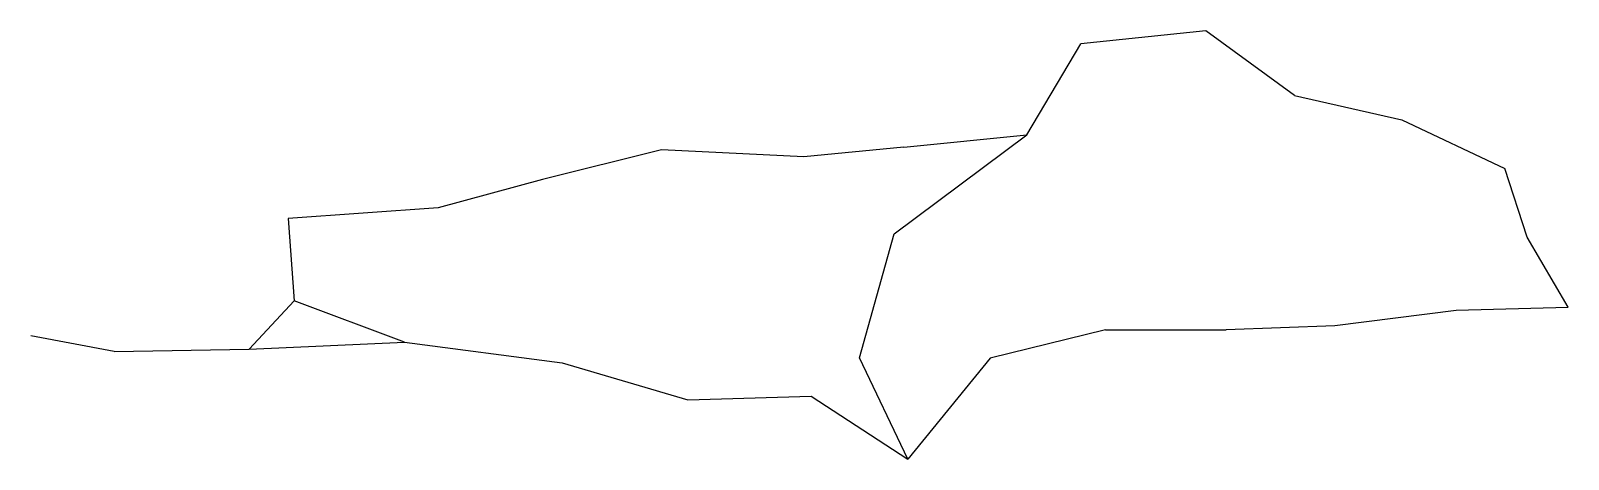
# Model space of a CAD drawing. Header units: millimetres. Extents: x -108 to 154, y 67 to 140.
import ezdxf

# ---------------------------------------------------------------- set-up
doc = ezdxf.new("R2010")
doc.units = ezdxf.units.MM
doc.layers.get('0').update_dxf_attribs({"linetype": 'CONTINUOUS'})

msp = doc.modelspace()

# ---------------------------------------------------------------- linework, layer by layer
for p, q in [((92.37, 140.14), (71.09, 137.92)), ((107.45, 129.15), (92.37, 140.14)), ((61.88, 122.42), (71.09, 137.92)), ((107.45, 129.15), (125.67, 124.98)), ((125.67, 124.98), (143.22, 116.71)), ((39.3, 105.62), (61.88, 122.42)), ((40.97, 120.32), (61.88, 122.42)), ((-0.26, 119.87), (-20.55, 114.87)), ((23.96, 118.72), (-0.26, 119.87)), ((40.97, 120.32), (23.96, 118.72)), ((147.04, 105.06), (143.22, 116.71)), ((-20.55, 114.87), (-38.26, 110.03)), ((-38.26, 110.03), (-63.8, 108.24)), ((-63.8, 108.24), (-62.8, 94.19)), ((33.4, 84.55), (39.3, 105.62)), ((154.01, 93.15), (147.04, 105.06)), ((-62.8, 94.19), (-70.44, 86.01)), ((-44.04, 87.19), (-62.8, 94.19)), ((114.32, 90.05), (134.95, 92.61)), ((134.95, 92.61), (154.01, 93.15)), ((75.25, 89.28), (55.62, 84.46)), ((75.25, 89.28), (95.8, 89.28)), ((95.8, 89.33), (114.32, 90.05)), ((-93.44, 85.59), (-107.61, 88.25)), ((-70.44, 86.01), (-44.04, 87.19)), ((-44.04, 87.19), (-17.21, 83.7)), ((-93.44, 85.59), (-70.44, 86.01)), ((41.65, 67.29), (33.4, 84.55)), ((55.62, 84.46), (41.65, 67.29)), ((-17.21, 83.7), (4.18, 77.36)), ((4.18, 77.36), (25.18, 78)), ((25.18, 78), (41.65, 67.29))]:
    msp.add_line(p, q)

doc.saveas('drawing.dxf')
